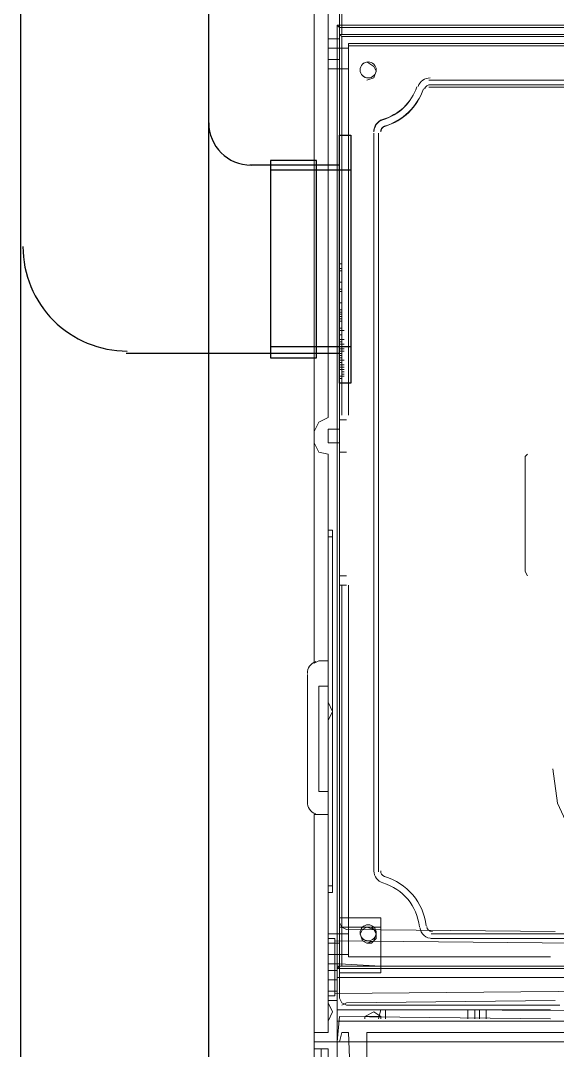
# Model space of a CAD drawing. Header units: millimetres. Extents: x -305 to 1353, y -289 to 1176.
# Drawn here: x -305.28 to -292.14, y 421.49 to 446.69 of the extents above; entities that cross this region are included whole.
import ezdxf

# ---------------------------------------------------------------- set-up
doc = ezdxf.new("R2010")
doc.units = ezdxf.units.MM
doc.header["$MEASUREMENT"] = 0
doc.layers.add('PDF_0', color=7, linetype='Continuous')

msp = doc.modelspace()

# ---------------------------------------------------------------- linework, layer by layer
at = {"layer": 'PDF_0', "lineweight": 25}
for points in [[(-305.279, 479.317), (-305.279, 335.049)], [(-300.674, 338.138), (-300.674, 390.589), (-300.674, 443.433), (-300.674, 479.429)], [(-297.473, 443.152), (-299.158, 443.152), (-299.664, 443.152)], [(-299.158, 443.039), (-297.193, 443.039)], [(-297.473, 438.547), (-299.158, 438.547), (-302.696, 438.547)], [(-299.158, 438.715), (-297.193, 438.715)]]:
    msp.add_lwpolyline(points, dxfattribs=at)
at = {"layer": 'PDF_0', "lineweight": 18}
for points in [[(-280.795, 474.544), (-280.795, 421.756), (-280.795, 421.7), (-282.929, 421.7), (-282.929, 421.756), (-282.929, 423.272), (-297.53, 423.272), (-297.53, 421.812), (-297.53, 421.7), (-298.091, 421.7), (-298.091, 421.812), (-298.091, 427.259)], [(-298.091, 465.334), (-298.091, 430.966)], [(-297.53, 423.497), (-297.473, 423.553), (-297.473, 446.521), (-297.53, 446.577)], [(-297.473, 446.521), (-291.408, 446.521), (-291.408, 446.577)], [(-297.473, 445.735), (-297.473, 446.24), (-297.473, 445.735)], [(-295.283, 445.117), (-291.408, 445.117)], [(-291.408, 445.061), (-295.283, 445.061)], [(-298.26, 427.54), (-298.26, 430.685)], [(-297.473, 423.609), (-297.473, 424.115), (-297.473, 423.609)], [(-282.929, 423.497), (-282.985, 423.553), (-297.473, 423.553)], [(-297.53, 422.205), (-282.985, 422.205), (-282.929, 422.205)], [(-283.266, 421.7), (-282.929, 421.7), (-297.53, 421.7), (-297.473, 421.7), (-297.417, 421.924), (-297.249, 421.924), (-297.193, 420.464)], [(-296.8, 420.464), (-296.8, 421.924), (-283.322, 421.924), (-282.985, 421.924), (-282.985, 421.7)], [(-298.091, 374.415), (-298.091, 368.968), (-298.091, 368.856), (-297.53, 368.856), (-297.53, 368.968), (-297.53, 370.372), (-282.929, 370.372), (-282.929, 368.912), (-282.929, 368.856), (-280.795, 368.856), (-280.795, 368.912), (-280.795, 421.644), (-280.795, 421.7), (-282.929, 421.7), (-282.929, 421.644), (-282.929, 420.127), (-297.53, 420.127), (-297.53, 421.644), (-297.53, 421.7), (-298.091, 421.7), (-298.091, 421.644), (-298.091, 416.196)]]:
    msp.add_lwpolyline(points, dxfattribs=at)
at = {"layer": 'PDF_0', "lineweight": 0}
for points in [[(-297.417, 450.115), (-297.417, 446.353), (-291.128, 446.353), (-291.128, 450.115), (-297.417, 450.115), (-297.473, 450.171), (-297.473, 446.353), (-297.417, 446.297), (-297.417, 437.031)], [(-297.473, 449.161), (-297.754, 449.161), (-297.754, 446.24), (-297.473, 446.24)], [(-297.473, 446.521), (-297.473, 436.918), (-297.305, 436.918)], [(-297.417, 440.625), (-297.473, 440.625), (-297.473, 446.353), (-297.417, 446.353)], [(-297.473, 446.353), (-297.473, 446.353)], [(-297.754, 446.24), (-297.754, 445.735)], [(-297.417, 446.297), (-291.802, 446.297)], [(-291.128, 445.117), (-291.128, 445.23), (-291.184, 445.23), (-291.408, 445.23), (-291.184, 445.23), (-291.128, 445.23), (-291.128, 446.072), (-297.249, 446.072), (-297.249, 446.128), (-291.802, 446.128)], [(-297.249, 446.128), (-297.249, 437.031), (-297.249, 446.072)], [(-297.754, 446.016), (-297.249, 446.016), (-297.249, 445.51), (-297.754, 445.51)], [(-297.249, 445.51), (-297.249, 446.016)], [(-297.473, 445.735), (-297.754, 445.735), (-297.754, 436.975), (-297.979, 436.862), (-298.091, 436.638)], [(-296.8, 445.23), (-296.631, 445.286), (-296.575, 445.454), (-296.631, 445.567), (-296.8, 445.679)], [(-296.8, 445.679), (-296.8, 445.679)], [(-296.8, 445.23), (-296.8, 445.23)], [(-297.473, 440.737), (-297.417, 440.737), (-297.417, 440.456), (-297.417, 438.21), (-297.417, 438.154), (-297.473, 438.154), (-297.417, 438.154), (-297.473, 438.154), (-297.417, 438.154), (-297.473, 438.154), (-297.417, 438.154), (-297.473, 438.154), (-297.417, 438.154), (-297.473, 438.154), (-297.417, 438.154), (-297.417, 438.041), (-297.361, 438.041), (-297.417, 438.041)], [(-297.417, 440.569), (-297.473, 440.569)], [(-297.473, 440.288), (-297.417, 440.288)], [(-297.417, 439.782), (-297.473, 439.782)], [(-297.417, 439.614), (-297.473, 439.614)], [(-297.417, 439.558), (-297.473, 439.558)], [(-297.417, 439.445), (-297.473, 439.445)], [(-297.417, 439.389), (-297.473, 439.389)], [(-297.473, 439.165), (-297.417, 439.165), (-297.417, 439.108), (-297.361, 439.108), (-297.417, 439.108)], [(-297.473, 438.996), (-297.417, 438.996), (-297.473, 438.996), (-297.473, 438.884), (-297.417, 438.884), (-297.361, 438.884), (-297.417, 438.884)], [(-297.417, 439.165), (-297.417, 439.165)], [(-297.417, 439.108), (-297.417, 439.108)], [(-297.417, 439.108), (-297.417, 439.108)], [(-297.417, 439.108), (-297.417, 439.108)], [(-297.417, 439.052), (-297.417, 439.052)], [(-297.417, 439.052), (-297.417, 439.052)], [(-297.417, 438.996), (-297.417, 438.996)], [(-297.417, 438.996), (-297.417, 438.996)], [(-297.417, 438.996), (-297.417, 438.996)], [(-297.473, 438.828), (-297.473, 438.828)], [(-297.417, 438.828), (-297.473, 438.828)], [(-297.473, 438.772), (-297.417, 438.772), (-297.473, 438.772), (-297.417, 438.772), (-297.417, 438.715), (-297.473, 438.715), (-297.417, 438.715), (-297.361, 438.715)], [(-297.417, 438.94), (-297.417, 438.94)], [(-297.417, 438.94), (-297.417, 438.94)], [(-297.417, 438.94), (-297.417, 438.94)], [(-297.417, 438.94), (-297.417, 438.94)], [(-297.417, 438.94), (-297.417, 438.94)], [(-297.417, 438.884), (-297.417, 438.884)], [(-297.417, 438.884), (-297.417, 438.884)], [(-297.417, 438.884), (-297.417, 438.884)], [(-297.417, 438.884), (-297.417, 438.884)], [(-297.417, 438.884), (-297.417, 438.884)], [(-297.417, 438.884), (-297.417, 438.884)], [(-297.417, 438.828), (-297.417, 438.828)], [(-297.417, 438.828), (-297.417, 438.828)], [(-297.417, 438.828), (-297.417, 438.828)], [(-297.417, 438.828), (-297.417, 438.828)], [(-297.417, 438.828), (-297.417, 438.828)], [(-297.417, 438.772), (-297.417, 438.772)], [(-297.417, 438.772), (-297.417, 438.772)], [(-297.417, 438.772), (-297.417, 438.772)], [(-297.417, 438.772), (-297.417, 438.772)], [(-297.417, 438.772), (-297.417, 438.772)], [(-297.417, 438.772), (-297.417, 438.772)], [(-297.361, 438.772), (-297.417, 438.772)], [(-297.361, 438.772), (-297.361, 438.772)], [(-297.417, 438.659), (-297.473, 438.659)], [(-297.417, 438.659), (-297.473, 438.659)], [(-297.417, 438.659), (-297.473, 438.659)], [(-297.417, 438.659), (-297.473, 438.659)], [(-297.473, 438.659), (-297.361, 438.659)], [(-297.417, 438.603), (-297.473, 438.603), (-297.473, 438.21), (-297.417, 438.21)], [(-297.473, 438.603), (-297.361, 438.603)], [(-297.473, 438.435), (-297.417, 438.435), (-297.417, 438.491), (-297.473, 438.491), (-297.417, 438.491), (-297.473, 438.491), (-297.417, 438.491), (-297.417, 438.547), (-297.473, 438.547)], [(-297.417, 438.715), (-297.417, 438.715)], [(-297.417, 438.715), (-297.417, 438.715)], [(-297.417, 438.715), (-297.417, 438.715)], [(-297.417, 438.715), (-297.417, 438.715)], [(-297.417, 438.715), (-297.417, 438.715)], [(-297.417, 438.659), (-297.417, 438.547)], [(-297.417, 438.659), (-297.417, 438.659)], [(-297.417, 438.659), (-297.361, 438.659)], [(-297.417, 438.603), (-297.417, 438.603)], [(-297.417, 438.603), (-297.417, 438.603)], [(-297.417, 438.603), (-297.417, 438.603)], [(-297.417, 438.603), (-297.417, 438.603)], [(-297.417, 438.603), (-297.417, 438.603)], [(-297.417, 438.547), (-297.417, 438.547)], [(-297.417, 438.547), (-297.417, 438.547)], [(-297.417, 438.547), (-297.417, 438.547)], [(-297.417, 438.491), (-297.417, 438.491)], [(-297.417, 438.491), (-297.417, 438.491)], [(-297.417, 438.491), (-297.417, 438.491)], [(-297.417, 438.435), (-297.417, 438.378), (-297.473, 438.378), (-297.417, 438.378), (-297.361, 438.378), (-297.417, 438.378)], [(-297.417, 438.322), (-297.473, 438.322)], [(-297.417, 438.266), (-297.473, 438.266)], [(-297.417, 438.266), (-297.473, 438.266)], [(-297.417, 438.378), (-297.417, 438.378)], [(-297.417, 438.378), (-297.417, 438.378)], [(-297.417, 438.378), (-297.417, 438.322)], [(-297.417, 438.378), (-297.417, 438.322)], [(-297.417, 438.322), (-297.417, 438.322)], [(-297.417, 438.322), (-297.417, 438.322)], [(-297.417, 438.322), (-297.417, 438.322)], [(-297.417, 438.322), (-297.417, 438.266)], [(-297.417, 438.322), (-297.417, 438.322)], [(-297.417, 438.266), (-297.417, 438.266)], [(-297.417, 438.266), (-297.417, 438.266)], [(-297.417, 438.266), (-297.417, 438.266)], [(-297.417, 438.266), (-297.417, 438.266)], [(-297.417, 438.266), (-297.417, 438.266)], [(-297.417, 438.266), (-297.361, 438.266)], [(-297.361, 438.266), (-297.417, 438.266)], [(-297.361, 438.21), (-297.417, 438.21), (-297.361, 438.21), (-297.417, 438.21), (-297.473, 438.21), (-297.417, 438.21), (-297.417, 437.929), (-297.473, 437.929), (-297.417, 437.929), (-297.417, 437.985), (-297.473, 437.985), (-297.473, 432.875), (-297.473, 433.1)], [(-297.417, 438.21), (-297.417, 438.21)], [(-297.417, 438.21), (-297.417, 438.21)], [(-297.417, 438.21), (-297.417, 438.21)], [(-297.417, 438.21), (-297.417, 438.21)], [(-297.417, 438.21), (-297.417, 438.21)], [(-297.417, 438.21), (-297.417, 438.21)], [(-297.417, 438.154), (-297.417, 438.154)], [(-297.417, 438.154), (-297.417, 438.154)], [(-297.417, 438.154), (-297.417, 438.154)], [(-297.417, 438.154), (-297.417, 438.154)], [(-297.417, 438.154), (-297.417, 438.154)], [(-297.417, 438.154), (-297.417, 438.154)], [(-297.417, 438.154), (-297.417, 438.154)], [(-297.417, 438.154), (-297.361, 438.154)], [(-297.417, 438.098), (-297.417, 438.098)], [(-297.417, 438.098), (-297.417, 438.098)], [(-297.417, 438.098), (-297.417, 438.098)], [(-297.417, 438.098), (-297.417, 438.098)], [(-297.417, 438.098), (-297.417, 438.098)], [(-297.417, 438.098), (-297.417, 438.098)], [(-297.417, 438.098), (-297.417, 438.098)], [(-297.417, 438.098), (-297.417, 438.098)], [(-297.417, 438.041), (-297.417, 438.041)], [(-297.417, 438.041), (-297.417, 438.041)], [(-297.417, 438.041), (-297.417, 438.041)], [(-297.417, 438.041), (-297.417, 438.041)], [(-297.417, 437.985), (-297.417, 437.985)], [(-297.417, 437.985), (-297.417, 437.985)], [(-297.417, 437.985), (-297.417, 437.985)], [(-297.417, 437.985), (-297.417, 437.985)], [(-297.417, 437.985), (-297.361, 437.985)], [(-297.417, 437.985), (-297.417, 437.985)], [(-297.417, 437.929), (-297.417, 437.929)], [(-297.473, 436.132), (-297.473, 436.357), (-297.754, 436.357), (-297.754, 436.694), (-297.473, 436.694), (-297.473, 436.918)], [(-298.091, 430.966), (-297.979, 431.022), (-297.754, 431.022), (-297.754, 436.076), (-297.979, 436.132), (-298.091, 436.357)], [(-297.305, 436.132), (-297.473, 436.132), (-297.473, 433.1), (-297.305, 433.1)], [(-292.869, 433.1), (-292.925, 433.212), (-292.925, 436.02), (-292.869, 436.076)], [(-297.754, 434.223), (-297.642, 434.223), (-297.642, 433.324), (-297.642, 426.248), (-297.642, 425.35), (-297.754, 425.35)], [(-297.642, 434.054), (-297.754, 434.054)], [(-297.305, 432.875), (-297.473, 432.875), (-297.473, 423.609), (-297.754, 423.609), (-297.754, 423.216), (-297.53, 423.216)], [(-297.473, 423.553), (-297.417, 423.553), (-297.417, 432.875)], [(-297.754, 431.022), (-297.754, 430.404)], [(-297.754, 430.011), (-297.754, 430.011)], [(-297.754, 429.562), (-297.754, 429.562)], [(-297.53, 423.553), (-297.473, 423.553), (-297.473, 428.663)], [(-297.754, 427.821), (-297.754, 427.259), (-297.754, 424.115), (-297.473, 424.115)], [(-298.091, 427.259), (-297.979, 427.259), (-297.754, 427.259)], [(-297.642, 425.518), (-297.754, 425.518)], [(-297.473, 424.732), (-296.463, 424.732), (-296.463, 423.384), (-297.473, 423.384)], [(-297.473, 424.62), (-297.417, 424.508), (-297.305, 424.451), (-292.195, 424.395)], [(-296.463, 424.508), (-297.473, 424.508)], [(-296.8, 424.115), (-296.687, 424.115), (-296.631, 424.171), (-296.575, 424.227), (-296.575, 424.339), (-296.575, 424.395), (-296.631, 424.451), (-296.687, 424.508), (-296.8, 424.508)], [(-296.8, 424.508), (-296.8, 424.508)], [(-296.8, 424.508), (-296.8, 424.508)], [(-297.754, 424.339), (-297.249, 424.339), (-297.249, 423.834), (-297.754, 423.834)], [(-297.754, 424.227), (-297.586, 424.227), (-297.586, 422.823), (-297.754, 422.823)], [(-297.586, 424.171), (-285.737, 424.058), (-285.737, 422.991), (-297.586, 422.879)], [(-297.249, 423.834), (-297.249, 424.339)], [(-297.754, 424.115), (-297.754, 423.609)], [(-296.8, 424.115), (-296.8, 424.115)], [(-296.8, 424.115), (-296.8, 424.115)], [(-297.249, 423.778), (-297.249, 423.778)], [(-297.53, 423.441), (-297.754, 423.441)], [(-288.151, 423.272), (-282.929, 423.272), (-282.929, 423.497), (-284.389, 423.497), (-282.929, 423.497), (-295.115, 423.497), (-297.53, 423.497), (-297.53, 423.272), (-292.307, 423.272)], [(-297.53, 423.497), (-297.53, 423.497)], [(-297.53, 423.497), (-295.115, 423.497)], [(-296.463, 423.553), (-297.473, 423.609), (-297.473, 422.767), (-297.417, 422.654), (-297.305, 422.598), (-292.082, 422.598)], [(-297.417, 423.553), (-292.307, 423.553)], [(-297.754, 423.216), (-297.754, 422.711)], [(-297.53, 423.272), (-297.53, 423.272)], [(-297.53, 422.935), (-297.754, 422.935)], [(-297.53, 422.711), (-297.754, 422.711), (-297.754, 421.924), (-298.091, 421.924)], [(-297.754, 422.654), (-297.754, 422.654)], [(-292.195, 422.711), (-297.305, 422.654), (-297.417, 422.598)], [(-297.53, 422.486), (-292.307, 422.486)], [(-296.463, 422.317), (-296.631, 422.43), (-296.856, 422.317)], [(-296.519, 422.261), (-296.463, 422.486), (-296.294, 422.486), (-295.396, 422.486), (-295.115, 422.486), (-285.4, 422.43), (-285.119, 422.43), (-284.164, 422.43), (-283.94, 422.43), (-283.94, 422.205)], [(-296.35, 422.486), (-296.35, 422.261)], [(-294.329, 422.486), (-294.329, 422.261)], [(-294.16, 422.486), (-294.16, 422.261)], [(-294.048, 422.486), (-294.048, 422.261)], [(-293.879, 422.486), (-293.879, 422.261)], [(-297.754, 422.205), (-297.754, 422.205)], [(-297.53, 421.7), (-297.473, 422.317), (-292.307, 422.261)], [(-297.53, 422.205), (-292.419, 422.205)], [(-296.463, 422.261), (-296.463, 422.317), (-296.856, 422.317), (-296.856, 422.261)], [(-298.091, 421.531), (-297.754, 421.531), (-297.754, 420.745), (-297.53, 420.745)], [(-297.923, 421.531), (-297.923, 415.579)]]:
    msp.add_lwpolyline(points, dxfattribs=at)
at = {"layer": 'PDF_0', "lineweight": 18}
for points in [[(-297.53, 423.497), (-282.929, 423.497), (-282.929, 440.849), (-291.408, 440.849), (-291.408, 446.577), (-297.53, 446.577)], [(-291.408, 445.23), (-295.283, 445.23)], [(-296.631, 443.938), (-296.631, 425.855)], [(-296.519, 443.938), (-296.519, 425.855)], [(-297.979, 430.404), (-297.979, 427.821), (-297.754, 427.821), (-297.754, 430.404)], [(-295.227, 424.339), (-285.512, 424.339)], [(-295.227, 424.227), (-285.512, 424.227)]]:
    msp.add_lwpolyline(points, close=True, dxfattribs=at)
for points in [[(-296.771, 445.679, 0.414214), (-296.968, 445.482, 0.414214), (-296.771, 445.286)], [(-296.408, 444.263, 0.333969), (-296.631, 443.966, -0.333969), (-296.42, 444.269, 0.244036), (-295.577, 445.071, -0.244036), (-296.408, 444.263)], [(-296.374, 444.107, 0.244047), (-295.418, 445.016, -0.244047), (-296.361, 444.101, 0.334171), (-296.463, 443.966, -0.334171), (-296.374, 444.107)], [(-296.408, 425.587, -0.334037), (-296.631, 425.883, 0.334037), (-296.408, 425.587, -0.301361), (-295.517, 424.517, 0.301361), (-296.408, 425.587)], [(-296.374, 425.743, -0.301396), (-295.35, 424.537, 0.301396), (-296.374, 425.743, -0.334021), (-296.463, 425.883, 0.334021), (-296.374, 425.743)], [(-296.771, 424.564, 0.414214), (-296.968, 424.367, 0.414214), (-296.771, 424.171)]]:
    msp.add_lwpolyline(points, format="xyb", dxfattribs=at)
for points in [[(-295.255, 445.286, 0.32004), (-295.547, 445.078, -0.32004)], [(-295.255, 445.117, 0.319875), (-295.388, 445.023, -0.319875)], [(-295.506, 424.499, 0.379984), (-295.199, 424.227, -0.379984)], [(-295.338, 424.519, 0.379961), (-295.199, 424.395, -0.379961)]]:
    msp.add_lwpolyline(points, format="xyb", close=True, dxfattribs=at)
at = {"layer": 'PDF_0', "lineweight": 25}
for points in [[(-297.473, 443.882), (-297.193, 443.882), (-297.193, 437.817), (-297.473, 437.817)], [(-298.035, 443.264), (-299.158, 443.264), (-299.158, 438.435), (-298.035, 438.435)]]:
    msp.add_lwpolyline(points, close=True, dxfattribs=at)
at = {"layer": 'PDF_0', "lineweight": 0}
for points in [[(-297.417, 440.119), (-297.473, 440.119)], [(-297.473, 440.063), (-297.417, 440.063)], [(-297.473, 440.063), (-297.417, 440.063)], [(-297.473, 439.502), (-297.417, 439.502)], [(-297.417, 439.502), (-297.473, 439.502)], [(-297.473, 439.333), (-297.417, 439.333)], [(-297.417, 439.333), (-297.473, 439.333)], [(-297.473, 439.108), (-297.417, 439.108)], [(-297.473, 438.884), (-297.417, 438.884)], [(-297.473, 438.715), (-297.417, 438.715)], [(-297.473, 438.659), (-297.417, 438.659)], [(-297.473, 438.659), (-297.417, 438.659)], [(-297.473, 438.603), (-297.417, 438.603)], [(-297.473, 438.547), (-297.417, 438.547)], [(-297.473, 438.435), (-297.417, 438.435)], [(-297.473, 438.322), (-297.417, 438.322)], [(-297.473, 438.322), (-297.417, 438.322)], [(-297.417, 438.098), (-297.361, 438.098)], [(-297.361, 438.098), (-297.417, 438.098)], [(-292.307, 423.778), (-297.249, 423.778), (-297.249, 432.875), (-297.249, 423.778)], [(-297.754, 430.011), (-297.642, 429.786), (-297.754, 429.562)], [(-287.534, 425.631), (-288.264, 425.35), (-289.106, 425.238), (-289.892, 425.35), (-290.678, 425.631), (-291.296, 426.136), (-291.802, 426.81), (-292.139, 427.54), (-292.251, 428.382), (-292.139, 427.54), (-291.802, 426.81), (-291.296, 426.136), (-290.678, 425.631), (-289.892, 425.35), (-289.106, 425.238), (-288.264, 425.35)], [(-296.575, 424.339), (-296.631, 424.451), (-296.8, 424.508), (-296.912, 424.451), (-296.968, 424.339), (-296.912, 424.171), (-296.8, 424.115), (-296.631, 424.171)], [(-296.575, 424.339), (-296.631, 424.451), (-296.8, 424.508), (-296.912, 424.451), (-296.968, 424.339), (-296.912, 424.171), (-296.8, 424.115), (-296.631, 424.171)], [(-297.754, 422.654), (-297.642, 422.43), (-297.754, 422.205)]]:
    msp.add_lwpolyline(points, close=True, dxfattribs=at)
at = {"layer": 'PDF_0', "lineweight": 18}
for centre in [(-296.771, 445.482), (-296.771, 424.367)]:
    msp.add_circle(centre, 0.197, dxfattribs=at)
at = {"layer": 'PDF_0', "lineweight": 25}
for centre, radius, start, end in [((-299.635, 444.191), 1.039, 180.0011, 269.9989), ((-302.668, 441.158), 2.555, 179.9999, 270.0001)]:
    msp.add_arc(centre, radius, start, end, dxfattribs=at)
at = {"layer": 'PDF_0', "lineweight": 18}
for centre, start, end in [((-297.951, 430.713), 109.8752, 179.9981), ((-297.951, 427.568), 179.9978, 250.1289)]:
    msp.add_arc(centre, 0.309, start, end, dxfattribs=at)

doc.saveas('drawing.dxf')
